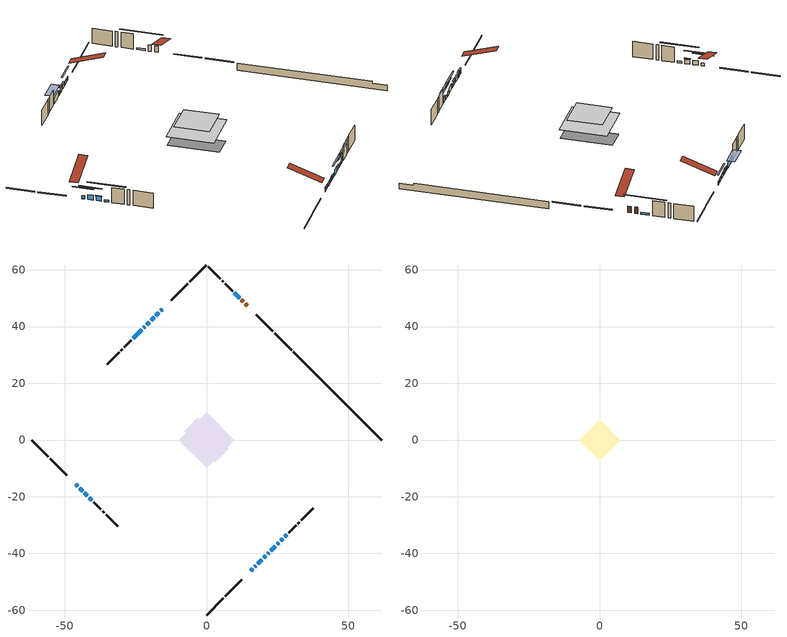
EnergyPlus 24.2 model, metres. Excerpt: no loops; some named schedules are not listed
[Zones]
conditioned space
 floor outside (Floor1 construction): -3.11,0 0,3.11 3.11,0 0,-3.11 z0.67
 floor adiabatic (AdiabaticFloorConstruction): -9.84,0 0,9.84 9.84,0 0,-9.84 z3.11
 floor foundation (Slab1 construction): -7.76,3.04 -3.04,7.76 7.76,-3.04 3.04,-7.76 z-1.65
 wall outside (RimJoist1 construction): 0,-61.67 5.95,-55.72 / -61.67,0 -55.72,-5.95 / 0,61.67 -5.95,55.72 / 29.98,31.69 24.03,37.65 z0.67:0.97
 wall outside (RimJoist2 construction): 6.61,-55.06 12.43,-49.24 / -55.06,-6.61 -49.24,-12.43 / -6.61,55.06 -12.43,49.24 / 23.37,38.3 17.55,44.12 z0.67:0.97
 wall outside (AdiabaticWallConstruction 1): 14.36,47.32 13.58,48.1 / 12.92,48.75 12.29,49.38 z0.67:2.7
 wall outside (AdiabaticWallConstruction): -15.63,46.05 -16.11,45.57 / 15.63,-46.05 16.27,-45.4 / 16.93,-44.75 17.36,-44.31 / -21.71,39.96 -22.12,39.56 / 21.59,-40.08 22,-39.68 z0.67:1.89; -46.05,-15.63 -45.36,-16.31 / 18.02,-43.66 19.46,-42.22 / 26.16,-35.51 26.85,-34.83 z0.67:1.64; -44.71,-16.97 -43.67,-18.01 / -20.16,41.52 -21.06,40.62 / -43.01,-18.66 -41.97,-19.71 / 24.86,-36.82 25.51,-36.17 z0.67:2.14; -16.76,44.91 -17.8,43.87 / -18.46,43.22 -19.5,42.17 / 20.11,-41.56 20.94,-40.74 z0.67:1.84; 11.64,50.04 9.84,51.84 / -41.31,-20.36 -40.41,-21.26 z0.67:1.28; -22.77,38.9 -25.79,35.88 z0.67:2.5; 22.65,-39.02 24.2,-37.47 / 27.5,-34.17 28.36,-33.31 z0.67:2.45
 wall outside (Wall1 construction): 29.02,-32.65 31.57,-30.1 / -39.76,-21.92 -37.21,-24.47 / -26.45,35.23 -29,32.68 / 9.18,52.49 6.63,55.04 z0.67:5.55
 wall outside (Wall2 construction): 32.23,-29.45 32.73,-28.95 / -36.55,-25.12 -36.05,-25.63 / -29.65,32.02 -30.16,31.52 / 5.98,55.7 5.48,56.2 z0.67:5.55
 wall outside (Wall3 construction): 33.39,-28.29 37.55,-24.13 / -35.39,-26.28 -31.23,-30.44 / -30.81,30.86 -34.97,26.7 / 4.82,56.86 0.66,61.02 z0.67:5.55
 wall foundation (FoundationWall1 construction): 30.64,31.04,-1.65 30.64,31.04,0.67 58.57,3.1,0.67 58.57,3.1,0.14 61.67,0,0.14 61.67,0,-1.65
 window (WindowConstruction 15): -15.63,46.05 -16.1,45.57 z0.67:1.89
 window (WindowConstruction 5): -46.05,-15.63 -45.37,-16.31 z0.67:1.64
 window (WindowConstruction 6): -44.71,-16.97 -43.67,-18.01 z0.67:2.14
 window (WindowConstruction 7): -16.76,44.91 -17.8,43.87 z0.67:1.84
 window (WindowConstruction 8): -18.46,43.22 -19.5,42.17 z0.67:1.84
 window (WindowConstruction 9): -20.16,41.52 -21.06,40.62 z0.67:2.14
 window (WindowConstruction 10): 15.63,-46.05 16.27,-45.4 z0.67:1.89
 window (WindowConstruction 11): 16.93,-44.74 17.36,-44.31 z0.67:1.89
 window (WindowConstruction 12): 18.02,-43.66 19.45,-42.22 z0.67:1.64
 window (WindowConstruction 13): 20.11,-41.56 20.94,-40.74 z0.67:1.84
 window (WindowConstruction 16): -21.71,39.96 -22.12,39.56 z0.67:1.89
 window (WindowConstruction 14): -43.01,-18.66 -41.97,-19.71 z0.67:2.14
 window (WindowConstruction 18): 11.64,50.04 9.84,51.83 z0.67:1.28
 window (WindowConstruction 19): -41.31,-20.36 -40.41,-21.26 z0.67:1.28
 window (WindowConstruction 17): 21.59,-40.08 22,-39.68 z0.67:1.89
 window (WindowConstruction): -22.77,38.9 -25.79,35.88 z0.67:2.5
 window (WindowConstruction 1): 22.66,-39.02 24.2,-37.47 z0.67:2.45
 window (WindowConstruction 2): 24.86,-36.82 25.5,-36.17 z0.67:2.14
 window (WindowConstruction 3): 26.16,-35.51 26.84,-34.83 z0.67:1.64
 window (WindowConstruction 4): 27.5,-34.17 28.36,-33.31 z0.67:2.45
 door (Door): 14.36,47.32 13.58,48.09 z0.67:2.7
 door (Door 1): 12.92,48.75 12.29,49.38 z0.67:2.7
 ceiling adiabatic (AdiabaticFloorConstruction): 0,-9.84 9.84,0 0,9.84 -9.84,0 z3.11
attic - vented
 floor to conditioned space (Floor2 construction Reversed): -7.33,0 0,7.33 7.33,0 0,-7.33 z5.55
 roof outside (Roof1 construction): 14.97,-46.71,5.55 7.83,-39.56,8.91 5.94,-41.44,8.91 13.09,-48.59,5.55; -46.71,-14.97,5.55 -39.56,-7.83,8.91 -41.44,-5.94,8.91 -48.59,-13.09,5.55; -14.97,46.71,5.55 -7.83,39.56,8.91 -5.94,41.44,8.91 -13.09,48.59,5.55; 15.01,46.66,5.55 7.87,39.52,8.91 9.75,37.64,8.91 16.9,44.78,5.55
shading: -43.5,-18.18 -47.91,-13.76 -48.21,-14.05 -43.79,-18.47 z4.28; -41.8,-19.87 -46.57,-15.1 -46.87,-15.39 -42.09,-20.16 z4.78; -19.67,42.01 -14.89,46.78 -15.19,47.07 -19.96,42.3 z4.48; -19.64,42.03 -18.32,43.36 -18.61,43.65 -19.93,42.32 z2.04; -21.2,40.48 -20.01,41.66 -20.31,41.95 -21.49,40.77 z2.34; 16.42,-45.26 15.48,-46.19 15.77,-46.48 16.71,-45.55 z2.09; 17.5,-44.17 16.79,-44.89 17.08,-45.18 17.79,-44.46 z2.09; 19.6,-42.08 17.88,-43.8 18.17,-44.09 19.89,-42.37 z1.84; 21.08,-40.59 19.97,-41.7 20.26,-42 21.37,-40.89 z2.04; -41.83,-19.85 -43.15,-18.52 -43.44,-18.81 -42.12,-20.14 z2.34; 6.25,55.43 15.23,46.44 15.52,46.74 6.54,55.72 z6.36; -36.82,-24.85 -44.91,-16.77 -45.2,-17.06 -37.11,-25.14 z6.36; -26.65,35.02 -21.91,39.76 -23.64,41.49 -28.38,36.75 z3.72; 26.07,-35.61 20.79,-40.89 21.08,-41.18 26.36,-35.9 z5.09; 27.37,-34.3 22.99,-38.68 23.28,-38.97 27.66,-34.59 z4.78; 28.71,-32.96 24.3,-37.38 24.59,-37.67 29,-33.25 z4.28; 30.23,-31.44 25.64,-36.04 25.93,-36.33 30.52,-31.74 z5.09
[Building]
Building 1: Terrain=Suburbs
[Site:Location]
Edmonton Intl AP_AB: Latitude {deg}=53.31; Longitude {deg}=-113.58; Time Zone {hr}=-7; Elevation {m}=723; Keep Site Location Information=Yes
[Site:GroundTemperature:Shallow]
-1.56185, -3.61833, -3.78302, -2.80711, 1.11059, 5.01004, 8.39065, 10.5322, 10.7141, 8.97234, 5.67794, 1.89811
[Site:WaterMainsTemperature]
Calculation Method=Schedule; Temperature Schedule=mains temperature schedule
[Material] Roughness=Rough; Thermal Absorptance=0.9
Name | Thickness {m} | Conductivity {W/m-K} | Density {kg/m3} | Specific Heat {J/kg-K} | Solar Absorptance | Visible Absorptance
asphalt or fiberglass shingles | 0.00635 | 0.162714 | 1121.4 | 1465.45 | 0.4 | 0.4
ceiling loosefill ins | 0.169333 | 0.0480833 | 16.02 | 1046.75 | 0.7 | 0.7
ceiling stud and cavity | 0.1397 | 0.505323 | 65.682 | 1177.47 | 0.7 | 0.7
concrete 4.0 in. | 0.1016 | 1.803125 | 2242.8 | 837.4 | 0.7 | 0.7
concrete 8.0 in. | 0.2032 | 1.803125 | 2242.8 | 837.4 | 0.7 | 0.7
door material | 0.04445 | 0.053851 | 512.64 | 1214.23 | 0.7 | 0.7
exterior vertical ins | 0.0480821 | 0.029427 | 32.04 | 1214.23 | 0.7 | 0.7
floor covering | 0.0127 | 0.0433444 | 54.468 | 1339.84 | 0.6 | 0.6
floor rigid ins; rim joist rigid ins; wall rigid ins | 0.051816 | 0.029427 | 32.04 | 1214.23 | 0.7 | 0.7
floor rigid ins 1; wall rigid ins 1 | 0.512978 | 0.029427 | 32.04 | 1214.23 | 0.7 | 0.7
floor stud and cavity | 0.1397 | 0.0914873 | 92.3553 | 1139.71 | 0.7 | 0.7
floor stud and cavity 1 | 0.1397 | 1.75129 | 37.0049 | 1207.88 | 0.7 | 0.7
furniture material conditioned space 1 | 0.1524 | 0.115458 | 640.8 | 1214.23 | 0.6 | 0.6
gypsum board | 0.0127 | 0.160291 | 801 | 837.4 | 0.6 | 0.6
gypsum board 1 | 0.0127 | 0.160291 | 801 | 837.4 | 0.7 | 0.7
osb sheathing 0.5 in. | 0.0127 | 0.115458 | 512.64 | 1214.23 | 0.7 | 0.7
osb sheathing 0.75 in. | 0.01905 | 0.115458 | 512.64 | 1214.23 | 0.7 | 0.7
osb sheathing 2.0 in. | 0.0508 | 0.115458 | 512.64 | 1214.23 | 0.7 | 0.7
rim joist stud and cavity | 0.0508 | 0.0449671 | 125.044 | 1163.47 | 0.6 | 0.6
rim joist stud and cavity 1 | 0.0508 | 0.0314757 | 125.044 | 1163.47 | 0.6 | 0.6
wall stud and cavity | 0.1397 | 0.256764 | 139.0536 | 1170.24 | 0.7 | 0.7
wall stud and cavity 1 | 0.1397 | 0.438354 | 139.0536 | 1170.24 | 0.7 | 0.7
wall stud and cavity 2 | 0.1397 | 0.251873 | 139.0536 | 1170.24 | 0.7 | 0.7
wall stud and cavity 3 | 0.0889 | 0.380278 | 52.3479 | 1209.89 | 0.7 | 0.7
wall stud and cavity 4 | 0.0889 | 0.391764 | 83.0341 | 1211.67 | 0.7 | 0.7
wood siding | 0.0254 | 0.102417 | 544.68 | 1172.36 | 0.4 | 0.4
wood siding 1; wood siding 2; wood siding 3 | 0.0254 | 0.102417 | 544.68 | 1172.36 | 0.7 | 0.7
[WindowMaterial:SimpleGlazingSystem]
Name | U-Factor {W/m2-K} | Solar Heat Gain Coefficient
WindowMaterial | 1.87488 | 0.47
WindowMaterial 1 | 2.89351 | 0.66
WindowMaterial 10 | 2.93098 | 0.61
WindowMaterial 11 | 2.9395 | 0.6
WindowMaterial 12 | 2.27461 | 0.39
WindowMaterial 13 | 2.24281 | 0.4
WindowMaterial 14 | 3.01672 | 0.5
WindowMaterial 2 | 3.01842 | 0.49
WindowMaterial 3 | 2.95994 | 0.56
WindowMaterial 4 | 2.918492 | 0.63
WindowMaterial 5 | 2.91679 | 0.63
WindowMaterial 6 | 2.92871 | 0.61
WindowMaterial 7 | 1.99809 | 0.45
WindowMaterial 8 | 3.02126 | 0.48
WindowMaterial 9 | 2.986628 | 0.53
[Construction]
AdiabaticFloorConstruction: floor stud and cavity 1, floor rigid ins 1, osb sheathing 0.75 in., floor covering
AdiabaticWallConstruction: wood siding 2, wall rigid ins 1, wall stud and cavity 3, gypsum board
AdiabaticWallConstruction 1: wood siding 3, wall rigid ins 1, wall stud and cavity 3, gypsum board
Door; Door 1: door material
Floor1 construction: floor stud and cavity, floor rigid ins, osb sheathing 0.75 in., floor covering
Floor2 construction Reversed: gypsum board, ceiling stud and cavity, ceiling loosefill ins
FoundationWall1 construction: concrete 8.0 in., gypsum board 1
furniture construction conditioned space 1: furniture material conditioned space 1
PartitionWallConstruction: gypsum board, wall stud and cavity 4, gypsum board
RimJoist1 construction: wood siding 1, rim joist rigid ins, osb sheathing 2.0 in., rim joist stud and cavity
RimJoist2 construction: wood siding 1, osb sheathing 2.0 in., rim joist stud and cavity 1
Roof1 construction: asphalt or fiberglass shingles
Slab1 construction: concrete 4.0 in.
Wall1 construction: wood siding, wall rigid ins, osb sheathing 0.5 in., wall stud and cavity, gypsum board
Wall2 construction: wood siding, wall rigid ins, osb sheathing 0.5 in., wall stud and cavity 1, gypsum board
Wall3 construction: wood siding, wall rigid ins, osb sheathing 0.5 in., wall stud and cavity 2, gypsum board
WindowConstruction: WindowMaterial
WindowConstruction 1: WindowMaterial 1
WindowConstruction 10: WindowMaterial 8
WindowConstruction 11: WindowMaterial 9
WindowConstruction 12: WindowMaterial 10
WindowConstruction 13: WindowMaterial 11
WindowConstruction 14; WindowConstruction 6: WindowMaterial 5
WindowConstruction 15: WindowMaterial 12
WindowConstruction 16; WindowConstruction 17: WindowMaterial 13
WindowConstruction 18; WindowConstruction 19: WindowMaterial 14
WindowConstruction 2: WindowMaterial 2
WindowConstruction 3; WindowConstruction 5: WindowMaterial 3
WindowConstruction 4: WindowMaterial 4
WindowConstruction 7; WindowConstruction 8: WindowMaterial 6
WindowConstruction 9: WindowMaterial 7
[Zone] Multiplier=1; Part of Total Floor Area=Yes
Name | Volume {m3}
attic - vented | 58.7929
conditioned space | 756.3
[Space]
Name | Zone | Volume {m3}
attic - vented 1 | attic - vented | 58.7929
conditioned space 1 | conditioned space | 756.3
[ZoneInfiltration:EffectiveLeakageArea]
infil attic - vented 1: Zone or Space=attic - vented 1; Schedule=Always On Discrete; Effective Air Leakage Area {cm2}=3741.22; Stack Coefficient=0.000234147; Wind Coefficient=1.03387e-05
[ZoneMixing]
whole house fan mix: Zone or Space=attic - vented; Schedule=Always On Continuous; Design Flow Rate Calculation Method=Flow/Zone; Design Flow Rate {m3/s}=0; Source Zone or Space=conditioned space
[SurfaceProperty:ExposedFoundationPerimeter]
Slab1: Exposed Perimeter Calculation Method=TotalExposedPerimeter; Total Exposed Perimeter {m}=43.891
[InternalMass] Zone or ZoneList=conditioned space; Space or SpaceList=conditioned space 1
Name | Construction | Surface Area {m2}
furniture mass conditioned space 1 | furniture construction conditioned space 1 | 125.936
partition wall mass | PartitionWallConstruction | 314.84
[Lights]
interior lighting: Zone or ZoneList or Space or SpaceList=conditioned space 1; Schedule=interior lighting schedule; Design Level Calculation Method=LightingLevel; Lighting Level {W}=343.2; Return Air Fraction=0; Fraction Radiant=0.6; Fraction Visible=0.2; Fraction Replaceable=1
[People]
occupants: Zone or ZoneList or Space or SpaceList=conditioned space 1; Number of People Schedule=occupants schedule; Number of People Calculation Method=People; Number of People=3; Fraction Radiant=0.314171; Sensible Heat Fraction=0.56303; Activity Level Schedule=occupants activity schedule; Carbon Dioxide Generation Rate {m3/s-W}=0; Enable ASHRAE 55 Comfort Warnings=No; Mean Radiant Temperature Calculation Type=EnclosureAveraged
[ElectricEquipment] Zone or ZoneList or Space or SpaceList=conditioned space 1; Design Level Calculation Method=EquipmentLevel
Name | Schedule | Design Level {W} | Fraction Latent | Fraction Radiant | Fraction Lost
clothes dryer | clothes dryer schedule | 140.772 | 0.015 | 0.081 | 0.85
clothes washer | clothes washer schedule | 32.1985 | 0.03 | 0.162 | 0.7
cooking range | cooking range schedule | 215.147 | 0.08 | 0.432 | 0.2
dishwasher | dishwasher schedule | 66.8632 | 0.3 | 0.18 | 0.4
fridge | fridge schedule | 72.9452 | 0 | 0.6 | 0
mech vent bath fan 0 | mech vent bath fan 0 schedule | 50.2 | 0 | 0 | 1
mech vent bath fan 1 | mech vent bath fan 1 schedule | 50.2 | 0 | 0 | 1
mech vent house fan | mech vent house fan schedule | 0 | 0 | 0 | 1
mech vent house fan cfis | mech vent house fan cfis schedule | 0 | 0 | 0 | 0
mech vent range fan 0 | mech vent range fan 0 schedule | 57 | 0 | 0 | 1
misc plug loads | misc plug loads schedule | 494.7 | 0.045 | 0.513 | 0.1
whole house fan | Always On Discrete | 0 | 0 | 0 | 1
[OtherEquipment] Zone or ZoneList or Space or SpaceList=conditioned space 1; Design Level Calculation Method=EquipmentLevel
Name | Fuel Type | Schedule | Design Level {W} | Fraction Latent | Fraction Radiant | Fraction Lost
clothes dryer 1 | Electricity | clothes dryer schedule | 0 | 0.015 | 0.081 | 0.85
cooking range 1 | Electricity | cooking range schedule | 0 | 0.08 | 0.432 | 0.2
general water use latent | None | general water use schedule | 62.594 | 1 | 0 | 0
general water use sensible | None | general water use schedule | -61.6891 | 0 | 0.6 | 0
mech vent house fan latent load | None | Always On Discrete | 0 | 1 | 0 | 0
mech vent house fan sensible load | None | Always On Discrete | 0 | 0 | 0 | 0
water heater energy adjustment1 | NaturalGas | Always On Discrete | 0.01 | 0 | 0 | 1
[ZoneInfiltration:DesignFlowRate] Zone or ZoneList or Space or SpaceList=conditioned space 1; Schedule=Always On Discrete; Design Flow Rate Calculation Method=Flow/Zone; Design Flow Rate {m3/s}=0
infil flow; natural vent flow; whole house fan flow
[Foundation:Kiva]
Foundation Kiva 1: Initial Indoor Air Temperature {C}=18; Wall Height Above Grade {m}=0.669981; Wall Depth Below Slab {m}=0.2032; Custom Block Material Name 1=exterior vertical ins; Custom Block Depth 1 {m}=2.31999; Custom Block X Position 1 {m}=0.2159; Custom Block Z Position 1 {m}=0
[Foundation:Kiva:Settings]
Soil Conductivity {W/m-K}=0.849921; Soil Density {kg/m3}=1842.3; Soil Specific Heat {J/kg-K}=418.7; Ground Solar Absorptivity=0.9; Ground Thermal Absorptivity=0.9; Ground Surface Roughness {m}=0.03; Far-Field Width {m}=40; Deep-Ground Boundary Condition=ZeroFlux; Deep-Ground Depth {m}=40; Minimum Cell Dimension {m}=0.2; Maximum Cell Growth Coefficient=3; Simulation Timestep=Timestep
[Exterior:Lights]
exterior lighting: Schedule=exterior lighting schedule; Design Level {W}=75.6
[Schedule:Constant]
Name | Hourly Value
Always On Continuous; mech vent house fan schedule; mech vent house fan cfis schedule; Always On Discrete | 1
occupants activity schedule | 117.228
fridge schedule | 0
[Schedule:Week:Daily]
interior lighting schedule Week Rule - Jan1-Jan27: interior lighting schedule day, interior lighting schedule day, interior lighting schedule day, interior lighting schedule day, interior lighting schedule day, interior lighting schedule day, interior lighting schedule day, interior lighting schedule default day, interior lighting schedule default day, interior lighting schedule default day, interior lighting schedule default day, interior lighting schedule default day
interior lighting schedule Week Rule - Jan28-Feb3: interior lighting schedule day, interior lighting schedule day, interior lighting schedule day, interior lighting schedule day, interior lighting schedule day 1, interior lighting schedule day 1, interior lighting schedule day 1, interior lighting schedule default day, interior lighting schedule default day, interior lighting schedule default day, interior lighting schedule default day, interior lighting schedule default day
interior lighting schedule Week Rule - Feb4-Feb24: interior lighting schedule day 1, interior lighting schedule day 1, interior lighting schedule day 1, interior lighting schedule day 1, interior lighting schedule day 1, interior lighting schedule day 1, interior lighting schedule day 1, interior lighting schedule default day, interior lighting schedule default day, interior lighting schedule default day, interior lighting schedule default day, interior lighting schedule default day
interior lighting schedule Week Rule - Feb25-Mar3: interior lighting schedule day 1, interior lighting schedule day 1, interior lighting schedule day 1, interior lighting schedule day 1, interior lighting schedule day 2, interior lighting schedule day 2, interior lighting schedule day 2, interior lighting schedule default day, interior lighting schedule default day, interior lighting schedule default day, interior lighting schedule default day, interior lighting schedule default day
interior lighting schedule Week Rule - Mar4-Mar31: interior lighting schedule day 2, interior lighting schedule day 2, interior lighting schedule day 2, interior lighting schedule day 2, interior lighting schedule day 2, interior lighting schedule day 2, interior lighting schedule day 2, interior lighting schedule default day, interior lighting schedule default day, interior lighting schedule default day, interior lighting schedule default day, interior lighting schedule default day
interior lighting schedule Week Rule - Apr1-Apr28: interior lighting schedule day 3, interior lighting schedule day 3, interior lighting schedule day 3, interior lighting schedule day 3, interior lighting schedule day 3, interior lighting schedule day 3, interior lighting schedule day 3, interior lighting schedule default day, interior lighting schedule default day, interior lighting schedule default day, interior lighting schedule default day, interior lighting schedule default day
interior lighting schedule Week Rule - Apr29-May5: interior lighting schedule day 3, interior lighting schedule day 3, interior lighting schedule day 4, interior lighting schedule day 4, interior lighting schedule day 4, interior lighting schedule day 4, interior lighting schedule day 4, interior lighting schedule default day, interior lighting schedule default day, interior lighting schedule default day, interior lighting schedule default day, interior lighting schedule default day
interior lighting schedule Week Rule - May6-May26: interior lighting schedule day 4, interior lighting schedule day 4, interior lighting schedule day 4, interior lighting schedule day 4, interior lighting schedule day 4, interior lighting schedule day 4, interior lighting schedule day 4, interior lighting schedule default day, interior lighting schedule default day, interior lighting schedule default day, interior lighting schedule default day, interior lighting schedule default day
interior lighting schedule Week Rule - May27-Jun2: interior lighting schedule day 4, interior lighting schedule day 4, interior lighting schedule day 4, interior lighting schedule day 4, interior lighting schedule day 4, interior lighting schedule day 5, interior lighting schedule day 5, interior lighting schedule default day, interior lighting schedule default day, interior lighting schedule default day, interior lighting schedule default day, interior lighting schedule default day
interior lighting schedule Week Rule - Jun3-Jun30: interior lighting schedule day 5, interior lighting schedule day 5, interior lighting schedule day 5, interior lighting schedule day 5, interior lighting schedule day 5, interior lighting schedule day 5, interior lighting schedule day 5, interior lighting schedule default day, interior lighting schedule default day, interior lighting schedule default day, interior lighting schedule default day, interior lighting schedule default day
interior lighting schedule Week Rule - Jul1-Jul28: interior lighting schedule day 6, interior lighting schedule day 6, interior lighting schedule day 6, interior lighting schedule day 6, interior lighting schedule day 6, interior lighting schedule day 6, interior lighting schedule day 6, interior lighting schedule default day, interior lighting schedule default day, interior lighting schedule default day, interior lighting schedule default day, interior lighting schedule default day
interior lighting schedule Week Rule - Jul29-Aug4: interior lighting schedule day 6, interior lighting schedule day 6, interior lighting schedule day 6, interior lighting schedule day 7, interior lighting schedule day 7, interior lighting schedule day 7, interior lighting schedule day 7, interior lighting schedule default day, interior lighting schedule default day, interior lighting schedule default day, interior lighting schedule default day, interior lighting schedule default day
interior lighting schedule Week Rule - Aug5-Aug25: interior lighting schedule day 7, interior lighting schedule day 7, interior lighting schedule day 7, interior lighting schedule day 7, interior lighting schedule day 7, interior lighting schedule day 7, interior lighting schedule day 7, interior lighting schedule default day, interior lighting schedule default day, interior lighting schedule default day, interior lighting schedule default day, interior lighting schedule default day
interior lighting schedule Week Rule - Aug26-Sep1: interior lighting schedule day 7, interior lighting schedule day 7, interior lighting schedule day 7, interior lighting schedule day 7, interior lighting schedule day 7, interior lighting schedule day 7, interior lighting schedule day 8, interior lighting schedule default day, interior lighting schedule default day, interior lighting schedule default day, interior lighting schedule default day, interior lighting schedule default day
interior lighting schedule Week Rule - Sep2-Sep29: interior lighting schedule day 8, interior lighting schedule day 8, interior lighting schedule day 8, interior lighting schedule day 8, interior lighting schedule day 8, interior lighting schedule day 8, interior lighting schedule day 8, interior lighting schedule default day, interior lighting schedule default day, interior lighting schedule default day, interior lighting schedule default day, interior lighting schedule default day
interior lighting schedule Week Rule - Sep30-Oct6: interior lighting schedule day 8, interior lighting schedule day 9, interior lighting schedule day 9, interior lighting schedule day 9, interior lighting schedule day 9, interior lighting schedule day 9, interior lighting schedule day 9, interior lighting schedule default day, interior lighting schedule default day, interior lighting schedule default day, interior lighting schedule default day, interior lighting schedule default day
interior lighting schedule Week Rule - Oct7-Oct27: interior lighting schedule day 9, interior lighting schedule day 9, interior lighting schedule day 9, interior lighting schedule day 9, interior lighting schedule day 9, interior lighting schedule day 9, interior lighting schedule day 9, interior lighting schedule default day, interior lighting schedule default day, interior lighting schedule default day, interior lighting schedule default day, interior lighting schedule default day
interior lighting schedule Week Rule - Oct28-Nov3: interior lighting schedule day 9, interior lighting schedule day 9, interior lighting schedule day 9, interior lighting schedule day 9, interior lighting schedule day 10, interior lighting schedule day 10, interior lighting schedule day 10, interior lighting schedule default day, interior lighting schedule default day, interior lighting schedule default day, interior lighting schedule default day, interior lighting schedule default day
interior lighting schedule Week Rule - Nov4-Nov24: interior lighting schedule day 10, interior lighting schedule day 10, interior lighting schedule day 10, interior lighting schedule day 10, interior lighting schedule day 10, interior lighting schedule day 10, interior lighting schedule day 10, interior lighting schedule default day, interior lighting schedule default day, interior lighting schedule default day, interior lighting schedule default day, interior lighting schedule default day
interior lighting schedule Week Rule - Nov25-Dec1: interior lighting schedule day 10, interior lighting schedule day 10, interior lighting schedule day 10, interior lighting schedule day 10, interior lighting schedule day 10, interior lighting schedule day 10, interior lighting schedule day 11, interior lighting schedule default day, interior lighting schedule default day, interior lighting schedule default day, interior lighting schedule default day, interior lighting schedule default day
interior lighting schedule Week Rule - Dec2-Dec31: interior lighting schedule day 11, interior lighting schedule day 11, interior lighting schedule day 11, interior lighting schedule day 11, interior lighting schedule day 11, interior lighting schedule day 11, interior lighting schedule day 11, interior lighting schedule default day, interior lighting schedule default day, interior lighting schedule default day, interior lighting schedule default day, interior lighting schedule default day
occupants schedule Week Rule - Jan1-Dec31: occupants schedule day, occupants schedule day, occupants schedule day, occupants schedule day, occupants schedule day, occupants schedule day, occupants schedule day, occupants schedule default day, occupants schedule default day, occupants schedule default day, occupants schedule default day, occupants schedule default day
clothes dryer schedule Week Rule - Jan1-Dec31: clothes dryer schedule day, clothes dryer schedule day, clothes dryer schedule day, clothes dryer schedule day, clothes dryer schedule day, clothes dryer schedule day, clothes dryer schedule day, clothes dryer schedule default day, clothes dryer schedule default day, clothes dryer schedule default day, clothes dryer schedule default day, clothes dryer schedule default day
clothes washer schedule Week Rule - Jan1-Dec31: clothes washer schedule day, clothes washer schedule day, clothes washer schedule day, clothes washer schedule day, clothes washer schedule day, clothes washer schedule day, clothes washer schedule day, clothes washer schedule default day, clothes washer schedule default day, clothes washer schedule default day, clothes washer schedule default day, clothes washer schedule default day
cooking range schedule Week Rule - Jan1-Dec31: cooking range schedule day, cooking range schedule day, cooking range schedule day, cooking range schedule day, cooking range schedule day, cooking range schedule day, cooking range schedule day, cooking range schedule default day, cooking range schedule default day, cooking range schedule default day, cooking range schedule default day, cooking range schedule default day
dishwasher schedule Week Rule - Jan1-Dec31: dishwasher schedule day, dishwasher schedule day, dishwasher schedule day, dishwasher schedule day, dishwasher schedule day, dishwasher schedule day, dishwasher schedule day, dishwasher schedule default day, dishwasher schedule default day, dishwasher schedule default day, dishwasher schedule default day, dishwasher schedule default day
mech vent bath fan 0 schedule Week Rule - Jan1-Dec31: mech vent bath fan 0 schedule day, mech vent bath fan 0 schedule day, mech vent bath fan 0 schedule day, mech vent bath fan 0 schedule day, mech vent bath fan 0 schedule day, mech vent bath fan 0 schedule day, mech vent bath fan 0 schedule day, mech vent bath fan 0 schedule default day, mech vent bath fan 0 schedule default day, mech vent bath fan 0 schedule default day, mech vent bath fan 0 schedule default day, mech vent bath fan 0 schedule default day
mech vent bath fan 1 schedule Week Rule - Jan1-Dec31: mech vent bath fan 1 schedule day, mech vent bath fan 1 schedule day, mech vent bath fan 1 schedule day, mech vent bath fan 1 schedule day, mech vent bath fan 1 schedule day, mech vent bath fan 1 schedule day, mech vent bath fan 1 schedule day, mech vent bath fan 1 schedule default day, mech vent bath fan 1 schedule default day, mech vent bath fan 1 schedule default day, mech vent bath fan 1 schedule default day, mech vent bath fan 1 schedule default day
mech vent range fan 0 schedule Week Rule - Jan1-Dec31: mech vent range fan 0 schedule day, mech vent range fan 0 schedule day, mech vent range fan 0 schedule day, mech vent range fan 0 schedule day, mech vent range fan 0 schedule day, mech vent range fan 0 schedule day, mech vent range fan 0 schedule day, mech vent range fan 0 schedule default day, mech vent range fan 0 schedule default day, mech vent range fan 0 schedule default day, mech vent range fan 0 schedule default day, mech vent range fan 0 schedule default day
misc plug loads schedule Week Rule - Jan1-Dec31: misc plug loads schedule day, misc plug loads schedule day, misc plug loads schedule day, misc plug loads schedule day, misc plug loads schedule day, misc plug loads schedule day, misc plug loads schedule day, misc plug loads schedule default day, misc plug loads schedule default day, misc plug loads schedule default day, misc plug loads schedule default day, misc plug loads schedule default day
general water use schedule Week Rule - Jan1-Dec31: general water use schedule day, general water use schedule day, general water use schedule day, general water use schedule day, general water use schedule day, general water use schedule day, general water use schedule day, general water use schedule default day, general water use schedule default day, general water use schedule default day, general water use schedule default day, general water use schedule default day
exterior lighting schedule Week Rule - Jan1-Jan27: exterior lighting schedule day, exterior lighting schedule day, exterior lighting schedule day, exterior lighting schedule day, exterior lighting schedule day, exterior lighting schedule day, exterior lighting schedule day, exterior lighting schedule default day, exterior lighting schedule default day, exterior lighting schedule default day, exterior lighting schedule default day, exterior lighting schedule default day
exterior lighting schedule Week Rule - Jan28-Feb3: exterior lighting schedule day, exterior lighting schedule day, exterior lighting schedule day, exterior lighting schedule day, exterior lighting schedule day 1, exterior lighting schedule day 1, exterior lighting schedule day 1, exterior lighting schedule default day, exterior lighting schedule default day, exterior lighting schedule default day, exterior lighting schedule default day, exterior lighting schedule default day
exterior lighting schedule Week Rule - Feb4-Feb24: exterior lighting schedule day 1, exterior lighting schedule day 1, exterior lighting schedule day 1, exterior lighting schedule day 1, exterior lighting schedule day 1, exterior lighting schedule day 1, exterior lighting schedule day 1, exterior lighting schedule default day, exterior lighting schedule default day, exterior lighting schedule default day, exterior lighting schedule default day, exterior lighting schedule default day
exterior lighting schedule Week Rule - Feb25-Mar3: exterior lighting schedule day 1, exterior lighting schedule day 1, exterior lighting schedule day 1, exterior lighting schedule day 1, exterior lighting schedule day 2, exterior lighting schedule day 2, exterior lighting schedule day 2, exterior lighting schedule default day, exterior lighting schedule default day, exterior lighting schedule default day, exterior lighting schedule default day, exterior lighting schedule default day
exterior lighting schedule Week Rule - Mar4-Mar31: exterior lighting schedule day 2, exterior lighting schedule day 2, exterior lighting schedule day 2, exterior lighting schedule day 2, exterior lighting schedule day 2, exterior lighting schedule day 2, exterior lighting schedule day 2, exterior lighting schedule default day, exterior lighting schedule default day, exterior lighting schedule default day, exterior lighting schedule default day, exterior lighting schedule default day
exterior lighting schedule Week Rule - Apr1-Apr28: exterior lighting schedule day 3, exterior lighting schedule day 3, exterior lighting schedule day 3, exterior lighting schedule day 3, exterior lighting schedule day 3, exterior lighting schedule day 3, exterior lighting schedule day 3, exterior lighting schedule default day, exterior lighting schedule default day, exterior lighting schedule default day, exterior lighting schedule default day, exterior lighting schedule default day
exterior lighting schedule Week Rule - Apr29-May5: exterior lighting schedule day 3, exterior lighting schedule day 3, exterior lighting schedule day 4, exterior lighting schedule day 4, exterior lighting schedule day 4, exterior lighting schedule day 4, exterior lighting schedule day 4, exterior lighting schedule default day, exterior lighting schedule default day, exterior lighting schedule default day, exterior lighting schedule default day, exterior lighting schedule default day
exterior lighting schedule Week Rule - May6-May26: exterior lighting schedule day 4, exterior lighting schedule day 4, exterior lighting schedule day 4, exterior lighting schedule day 4, exterior lighting schedule day 4, exterior lighting schedule day 4, exterior lighting schedule day 4, exterior lighting schedule default day, exterior lighting schedule default day, exterior lighting schedule default day, exterior lighting schedule default day, exterior lighting schedule default day
exterior lighting schedule Week Rule - May27-Jun2: exterior lighting schedule day 4, exterior lighting schedule day 4, exterior lighting schedule day 4, exterior lighting schedule day 4, exterior lighting schedule day 4, exterior lighting schedule day 5, exterior lighting schedule day 5, exterior lighting schedule default day, exterior lighting schedule default day, exterior lighting schedule default day, exterior lighting schedule default day, exterior lighting schedule default day
[Schedule:Year]
interior lighting schedule: interior lighting schedule Week Rule - Jan1-Jan27, 1, 1, 1, 27, interior lighting schedule Week Rule - Jan28-Feb3, 1, 28, 2, 3, interior lighting schedule Week Rule - Feb4-Feb24, 2, 4, 2, 24, interior lighting schedule Week Rule - Feb25-Mar3, 2, 25, 3, 3, interior lighting schedule Week Rule - Mar4-Mar31, 3, 4, 3, 31, interior lighting schedule Week Rule - Apr1-Apr28, 4, 1, 4, 28, interior lighting schedule Week Rule - Apr29-May5, 4, 29, 5, 5, interior lighting schedule Week Rule - May6-May26, 5, 6, 5, 26, interior lighting schedule Week Rule - May27-Jun2, 5, 27, 6, 2, interior lighting schedule Week Rule - Jun3-Jun30, 6, 3, 6, 30, interior lighting schedule Week Rule - Jul1-Jul28, 7, 1, 7, 28, interior lighting schedule Week Rule - Jul29-Aug4, 7, 29, 8, 4, interior lighting schedule Week Rule - Aug5-Aug25, 8, 5, 8, 25, interior lighting schedule Week Rule - Aug26-Sep1, 8, 26, 9, 1, interior lighting schedule Week Rule - Sep2-Sep29, 9, 2, 9, 29, interior lighting schedule Week Rule - Sep30-Oct6, 9, 30, 10, 6, interior lighting schedule Week Rule - Oct7-Oct27, 10, 7, 10, 27, interior lighting schedule Week Rule - Oct28-Nov3, 10, 28, 11, 3, interior lighting schedule Week Rule - Nov4-Nov24, 11, 4, 11, 24, interior lighting schedule Week Rule - Nov25-Dec1, 11, 25, 12, 1, interior lighting schedule Week Rule - Dec2-Dec31, 12, 2, 12, 31
occupants schedule: occupants schedule Week Rule - Jan1-Dec31, 1, 1, 12, 31
clothes dryer schedule: clothes dryer schedule Week Rule - Jan1-Dec31, 1, 1, 12, 31
clothes washer schedule: clothes washer schedule Week Rule - Jan1-Dec31, 1, 1, 12, 31
cooking range schedule: cooking range schedule Week Rule - Jan1-Dec31, 1, 1, 12, 31
dishwasher schedule: dishwasher schedule Week Rule - Jan1-Dec31, 1, 1, 12, 31
mech vent bath fan 0 schedule: mech vent bath fan 0 schedule Week Rule - Jan1-Dec31, 1, 1, 12, 31
mech vent bath fan 1 schedule: mech vent bath fan 1 schedule Week Rule - Jan1-Dec31, 1, 1, 12, 31
mech vent range fan 0 schedule: mech vent range fan 0 schedule Week Rule - Jan1-Dec31, 1, 1, 12, 31
misc plug loads schedule: misc plug loads schedule Week Rule - Jan1-Dec31, 1, 1, 12, 31
general water use schedule: general water use schedule Week Rule - Jan1-Dec31, 1, 1, 12, 31
exterior lighting schedule: exterior lighting schedule Week Rule - Jan1-Jan27, 1, 1, 1, 27, exterior lighting schedule Week Rule - Jan28-Feb3, 1, 28, 2, 3, exterior lighting schedule Week Rule - Feb4-Feb24, 2, 4, 2, 24, exterior lighting schedule Week Rule - Feb25-Mar3, 2, 25, 3, 3, exterior lighting schedule Week Rule - Mar4-Mar31, 3, 4, 3, 31, exterior lighting schedule Week Rule - Apr1-Apr28, 4, 1, 4, 28, exterior lighting schedule Week Rule - Apr29-May5, 4, 29, 5, 5, exterior lighting schedule Week Rule - May6-May26, 5, 6, 5, 26, exterior lighting schedule Week Rule - May27-Jun2, 5, 27, 6, 2, exterior lighting schedule Week Rule - Jun3-Jun30, 6, 3, 6, 30, exterior lighting schedule Week Rule - Jul1-Jul28, 7, 1, 7, 28, exterior lighting schedule Week Rule - Jul29-Aug4, 7, 29, 8, 4, exterior lighting schedule Week Rule - Aug5-Aug25, 8, 5, 8, 25, exterior lighting schedule Week Rule - Aug26-Sep1, 8, 26, 9, 1, exterior lighting schedule Week Rule - Sep2-Sep29, 9, 2, 9, 29, exterior lighting schedule Week Rule - Sep30-Oct6, 9, 30, 10, 6, exterior lighting schedule Week Rule - Oct7-Oct27, 10, 7, 10, 27, exterior lighting schedule Week Rule - Oct28-Nov3, 10, 28, 11, 3, exterior lighting schedule Week Rule - Nov4-Nov24, 11, 4, 11, 24, exterior lighting schedule Week Rule - Nov25-Dec1, 11, 25, 12, 1, exterior lighting schedule Week Rule - Dec2-Dec31, 12, 2, 12, 31
[Schedule:Compact]
mains temperature schedule: Through: 01/01, For: AllDays, Until: 24:00, 3.97167, Through: 01/02, For: AllDays, Until: 24:00, 3.90778, Through: 01/03, For: AllDays, Until: 24:00, 3.84556, Through: 01/04, For: AllDays, Until: 24:00, 3.78389, Through: 01/05, For: AllDays, Until: 24:00, 3.72278, Through: 01/06, For: AllDays, Until: 24:00, 3.66278, Through: 01/07, For: AllDays, Until: 24:00, 3.60389, Through: 01/08, For: AllDays, Until: 24:00, 3.54556, Through: 01/09, For: AllDays, Until: 24:00, 3.48833, Through: 01/10, For: AllDays, Until: 24:00, 3.43167, Through: 01/11, For: AllDays, Until: 24:00, 3.37611, Through: 01/12, For: AllDays, Until: 24:00, 3.32167, Through: 01/13, For: AllDays, Until: 24:00, 3.26833, Through: 01/14, For: AllDays, Until: 24:00, 3.21556, Through: 01/15, For: AllDays, Until: 24:00, 3.16444, Through: 01/16, For: AllDays, Until: 24:00, 3.11389, Through: 01/17, For: AllDays, Until: 24:00, 3.06444, Through: 01/18, For: AllDays, Until: 24:00, 3.01611, Through: 01/19, For: AllDays, Until: 24:00, 2.96889, Through: 01/20, For: AllDays, Until: 24:00, 2.92278, Through: 01/21, For: AllDays, Until: 24:00, 2.87722, Through: 01/22, For: AllDays, Until: 24:00, 2.83333, Through: 01/23, For: AllDays, Until: 24:00, 2.79056, Through: 01/24, For: AllDays, Until: 24:00, 2.74889, Through: 01/25, For: AllDays, Until: 24:00, 2.70833, Through: 01/26, For: AllDays, Until: 24:00, 2.66889, Through: 01/27, For: AllDays, Until: 24:00, 2.63056, Through: 01/28, For: AllDays, Until: 24:00, 2.59333, Through: 01/29, For: AllDays, Until: 24:00, 2.55778, Through: 01/30, For: AllDays, Until: 24:00, 2.52278, Through: 01/31, For: AllDays, Until: 24:00, 2.48944, Through: 02/01, For: AllDays, Until: 24:00, 2.45722, Through: 02/02, For: AllDays, Until: 24:00, 2.42611, Through: 02/03, For: AllDays, Until: 24:00, 2.39667, Through: 02/04, For: AllDays, Until: 24:00, 2.36833, Through: 02/05, For: AllDays, Until: 24:00, 2.34111, Through: 02/06, For: AllDays, Until: 24:00, 2.315, Through: 02/07, For: AllDays, Until: 24:00, 2.29056, Through: 02/08, For: AllDays, Until: 24:00, 2.26722, Through: 02/09, For: AllDays, Until: 24:00, 2.245, Through: 02/10, For: AllDays, Until: 24:00, 2.22444, Through: 02/11, For: AllDays, Until: 24:00, 2.20444, Through: 02/12, For: AllDays, Until: 24:00, 2.18667, Through: 02/13, For: AllDays, Until: 24:00, 2.17, Through: 02/14, For: AllDays, Until: 24:00, 2.15444, Through: 02/15, For: AllDays, Until: 24:00, 2.14, Through: 02/16, For: AllDays, Until: 24:00, 2.12722, Through: 02/17, For: AllDays, Until: 24:00, 2.11556, Through: 02/18, For: AllDays, Until: 24:00, 2.10556, Through: 02/19, For: AllDays, Until: 24:00, 2.09667, Through: 02/20, For: AllDays, Until: 24:00, 2.08889, Through: 02/21, For: AllDays, Until: 24:00, 2.08278, Through: 02/22, For: AllDays, Until: 24:00, 2.07833, Through: 02/23, For: AllDays, Until: 24:00, 2.07444, Through: 02/24, For: AllDays, Until: 24:00, 2.07278, Through: 02/25, For: AllDays, Until: 24:00, 2.07167, Through: 02/26, For: AllDays, Until: 24:00, 2.07222, Through: 02/27, For: AllDays, Until: 24:00, 2.07444, Through: 02/28, For: AllDays, Until: 24:00, 2.07778, Through: 03/01, For: AllDays, Until: 24:00, 2.08222, Through: 03/02, For: AllDays, Until: 24:00, 2.08833, Through: 03/03, For: AllDays, Until: 24:00, 2.09556, Through: 03/04, For: AllDays, Until: 24:00, 2.10444, Through: 03/05, For: AllDays, Until: 24:00, 2.11444, Through: 03/06, For: AllDays, Until: 24:00, 2.12556, Through: 03/07, For: AllDays, Until: 24:00, 2.13833, Through: 03/08, For: AllDays, Until: 24:00, 2.15278, Through: 03/09, For: AllDays, Until: 24:00, 2.16778, Through: 03/10, For: AllDays, Until: 24:00, 2.18444, Through: 03/11, For: AllDays, Until: 24:00, 2.20278, Through: 03/12, For: AllDays, Until: 24:00, 2.22167, Through: 03/13, For: AllDays, Until: 24:00, 2.24278, Through: 03/14, For: AllDays, Until: 24:00, 2.26444, Through: 03/15, For: AllDays, Until: 24:00, 2.28778, Through: 03/16, For: AllDays, Until: 24:00, 2.31222, Through: 03/17, For: AllDays, Until: 24:00, 2.33778, Through: 03/18, For: AllDays, Until: 24:00, 2.365, Through: 03/19, For: AllDays, Until: 24:00, 2.39333, Through: 03/20, For: AllDays, Until: 24:00, 2.42278, Through: 03/21, For: AllDays, Until: 24:00, 2.45389, Through: 03/22, For: AllDays, Until: 24:00, 2.48611, Through: 03/23, For: AllDays, Until: 24:00, 2.51889, Through: 03/24, For: AllDays, Until: 24:00, 2.55389, Through: 03/25, For: AllDays, Until: 24:00, 2.58944, Through: 03/26, For: AllDays, Until: 24:00, 2.62611, Through: 03/27, For: AllDays, Until: 24:00, 2.66444, Through: 03/28, For: AllDays, Until: 24:00, 2.70389, Through: 03/29, For: AllDays, Until: 24:00, 2.74389, Through: 03/30, For: AllDays, Until: 24:00, 2.78556, Through: 03/31, For: AllDays, Until: 24:00, 2.82833, Through: 04/01, For: AllDays, Until: 24:00, 2.87222, Through: 04/02, For: AllDays, Until: 24:00, 2.91722, Through: 04/03, For: AllDays, Until: 24:00, 2.96333, Through: 04/04, For: AllDays, Until: 24:00, 3.01056, Through: 04/05, For: AllDays, Until: 24:00, 3.05889, Through: 04/06, For: AllDays, Until: 24:00, 3.10833, Through: 04/07, For: AllDays, Until: 24:00, 3.15833, Through: 04/08, For: AllDays, Until: 24:00, 3.21, Through: 04/09, For: AllDays, Until: 24:00, 3.26222, Through: 04/10, For: AllDays, Until: 24:00, 3.31556, Through: 04/11, For: AllDays, Until: 24:00, 3.37, Through: 04/12, For: AllDays, Until: 24:00, 3.42556, Through: 04/13, For: AllDays, Until: 24:00, 3.48167, Through: 04/14, For: AllDays, Until: 24:00, 3.53889, Through: 04/15, For: AllDays, Until: 24:00, 3.59722, Through: 04/16, For: AllDays, Until: 24:00, 3.65611, Through: 04/17, For: AllDays, Until: 24:00, 3.71611, Through: 04/18, For: AllDays, Until: 24:00, 3.77667, Through: 04/19, For: AllDays, Until: 24:00, 3.83833, Through: 04/20, For: AllDays, Until: 24:00, 3.90111, Through: 04/21, For: AllDays, Until: 24:00, 3.96444, Through: 04/22, For: AllDays, Until: 24:00, 4.02833, Through: 04/23, For: AllDays, Until: 24:00, 4.09333, Through: 04/24, For: AllDays, Until: 24:00, 4.15889, Through: 04/25, For: AllDays, Until: 24:00, 4.225, Through: 04/26, For: AllDays, Until: 24:00, 4.29222, Through: 04/27, For: AllDays, Until: 24:00, 4.36, Through: 04/28, For: AllDays, Until: 24:00, 4.42833, Through: 04/29, For: AllDays, Until: 24:00, 4.49722, Through: 04/30, For: AllDays, Until: 24:00, 4.56667, Through: 05/01, For: AllDays, Until: 24:00, 4.63722, Through: 05/02, For: AllDays, Until: 24:00, 4.70833, Through: 05/03, For: AllDays, Until: 24:00, 4.77944, Through: 05/04, For: AllDays, Until: 24:00, 4.85167, Through: 05/05, For: AllDays, Until: 24:00, 4.92389, Through: 05/06, For: AllDays, Until: 24:00, 4.99722, Through: 05/07, For: AllDays, Until: 24:00, 5.07056, Through: 05/08, For: AllDays, Until: 24:00, 5.145, Through: 05/09, For: AllDays, Until: 24:00, 5.21944, Through: 05/10, For: AllDays, Until: 24:00, 5.29389, Through: 05/11, For: AllDays, Until: 24:00, 5.36944, Through: 05/12, For: AllDays, Until: 24:00, 5.445, Through: 05/13, For: AllDays, Until: 24:00, 5.52111, Through: 05/14, For: AllDays, Until: 24:00, 5.59722, Through: 05/15, For: AllDays, Until: 24:00, 5.67389, Through: 05/16, For: AllDays, Until: 24:00, 5.75056, Through: 05/17, For: AllDays, Until: 24:00, 5.82778, Through: 05/18, For: AllDays, Until: 24:00, 5.90556, Through: 05/19, For: AllDays, Until: 24:00, 5.98278, Through: 05/20, For: AllDays, Until: 24:00, 6.06056, Through: 05/21, For: AllDays, Until: 24:00, 6.13889, Through: 05/22, For: AllDays, Until: 24:00, 6.21667, Through: 05/23, For: AllDays, Until: 24:00, 6.295, Through: 05/24, For: AllDays, Until: 24:00, 6.37333, Through: 05/25, For: AllDays, Until: 24:00, 6.45222, Through: 05/26, For: AllDays, Until: 24:00, 6.53056, Through: 05/27, For: AllDays, Until: 24:00, 6.60889, Through: 05/28, For: AllDays, Until: 24:00, 6.68778, Through: 05/29, For: AllDays, Until: 24:00, 6.76611, Through: 05/30, For: AllDays, Until: 24:00, 6.84444, Through: 05/31, For: AllDays, Until: 24:00, 6.92278, Through: 06/01, For: AllDays, Until: 24:00, 7.00111, Through: 06/02, For: AllDays, Until: 24:00, 7.07944, Through: 06/03, For: AllDays, Until: 24:00, 7.15778, Through: 06/04, For: AllDays, Until: 24:00, 7.23556, Through: 06/05, For: AllDays, Until: 24:00, 7.31333, Through: 06/06, For: AllDays, Until: 24:00, 7.39056, Through: 06/07, For: AllDays, Until: 24:00, 7.46833, Through: 06/08, For: AllDays, Until: 24:00, 7.545, Through: 06/09, For: AllDays, Until: 24:00, 7.62222, Through: 06/10, For: AllDays, Until: 24:00, 7.69833, Through: 06/11, For: AllDays, Until: 24:00, 7.775, Through: 06/12, For: AllDays, Until: 24:00, 7.85056, Through: 06/13, For: AllDays, Until: 24:00, 7.92611, Through: 06/14, For: AllDays, Until: 24:00, 8.00111, Through: 06/15, For: AllDays, Until: 24:00, 8.07611, Through: 06/16, For: AllDays, Until: 24:00, 8.15056, Through: 06/17, For: AllDays, Until: 24:00, 8.22389, Through: 06/18, For: AllDays, Until: 24:00, 8.29778, Through: 06/19, For: AllDays, Until: 24:00, 8.37056, Through: 06/20, For: AllDays, Until: 24:00, 8.44278, Through: 06/21, For: AllDays, Until: 24:00, 8.51444, Through: 06/22, For: AllDays, Until: 24:00, 8.58611, Through: 06/23, For: AllDays, Until: 24:00, 8.65667, Through: 06/24, For: AllDays, Until: 24:00, 8.72667, Through: 06/25, For: AllDays, Until: 24:00, 8.79611, Through: 06/26, For: AllDays, Until: 24:00, 8.865, Through: 06/27, For: AllDays, Until: 24:00, 8.93333, Through: 06/28, For: AllDays, Until: 24:00, 9.00056, Through: 06/29, For: AllDays, Until: 24:00, 9.06778, Through: 06/30, For: AllDays, Until: 24:00, 9.13333, Through: 07/01, For: AllDays, Until: 24:00, 9.19889, Through: 07/02, For: AllDays, Until: 24:00, 9.26333, Through: 07/03, For: AllDays, Until: 24:00, 9.32722, Through: 07/04, For: AllDays, Until: 24:00, 9.39056, Through: 07/05, For: AllDays, Until: 24:00, 9.45278, Through: 07/06, For: AllDays, Until: 24:00, 9.51389, Through: 07/07, For: AllDays, Until: 24:00, 9.57444, Through: 07/08, For: AllDays, Until: 24:00, 9.63389, Through: 07/09, For: AllDays, Until: 24:00, 9.69278, Through: 07/10, For: AllDays, Until: 24:00, 9.75056, Through: 07/11, For: AllDays, Until: 24:00, 9.80778, Through: 07/12, For: AllDays, Until: 24:00, 9.86333, Through: 07/13, For: AllDays, Until: 24:00, 9.91833, Through: 07/14, For: AllDays, Until: 24:00, 9.97278, Through: 07/15, For: AllDays, Until: 24:00, 10.0256, Through: 07/16, For: AllDays, Until: 24:00, 10.0778, Through: 07/17, For: AllDays, Until: 24:00, 10.1289, Through: 07/18, For: AllDays, Until: 24:00, 10.1789, Through: 07/19, For: AllDays, Until: 24:00, 10.2278, Through: 07/20, For: AllDays, Until: 24:00, 10.2756, Through: 07/21, For: AllDays, Until: 24:00, 10.3222, Through: 07/22, For: AllDays, Until: 24:00, 10.3683, Through: 07/23, For: AllDays, Until: 24:00, 10.4128, Through: 07/24, For: AllDays, Until: 24:00, 10.4561, Through: 07/25, For: AllDays, Until: 24:00, 10.4989, Through: 07/26, For: AllDays, Until: 24:00, 10.54, Through: 07/27, For: AllDays, Until: 24:00, 10.58, Through: 07/28, For: AllDays, Until: 24:00, 10.6189, Through: 07/29, For: AllDays, Until: 24:00, 10.6567, Through: 07/30, For: AllDays, Until: 24:00, 10.6928, Through: 07/31, For: AllDays, Until: 24:00, 10.7283, Through: 08/01, For: AllDays, Until: 24:00, 10.7622, Through: 08/02, For: AllDays, Until: 24:00, 10.7956, Through: 08/03, For: AllDays, Until: 24:00, 10.8272, Through: 08/04, For: AllDays, Until: 24:00, 10.8572, Through: 08/05, For: AllDays, Until: 24:00, 10.8867, Through: 08/06, For: AllDays, Until: 24:00, 10.9144, Through: 08/07, For: AllDays, Until: 24:00, 10.9411, Through: 08/08, For: AllDays, Until: 24:00, 10.9667, Through: 08/09, For: AllDays, Until: 24:00, 10.9906, Through: 08/10, For: AllDays, Until: 24:00, 11.0133, Through: 08/11, For: AllDays, Until: 24:00, 11.035, Through: 08/12, For: AllDays, Until: 24:00, 11.055, Through: 08/13, For: AllDays, Until: 24:00, 11.0739, Through: 08/14, For: AllDays, Until: 24:00, 11.0917, Through: 08/15, For: AllDays, Until: 24:00, 11.1078, Through: 08/16, For: AllDays, Until: 24:00, 11.1228, Through: 08/17, For: AllDays, Until: 24:00, 11.1361, Through: 08/18, For: AllDays, Until: 24:00, 11.1483, Through: 08/19, For: AllDays, Until: 24:00, 11.1594, Through: 08/20, For: AllDays, Until: 24:00, 11.1689, Through: 08/21, For: AllDays, Until: 24:00, 11.1772, Through: 08/22, For: AllDays, Until: 24:00, 11.1844, Through: 08/23, For: AllDays, Until: 24:00, 11.19, Through: 08/24, For: AllDays, Until: 24:00, 11.1939, Through: 08/25, For: AllDays, Until: 24:00, 11.1967, Through: 08/26, For: AllDays, Until: 24:00, 11.1983, Through: 08/27, For: AllDays, Until: 24:00, 11.1983, Through: 08/28, For: AllDays, Until: 24:00, 11.1972, Through: 08/29, For: AllDays, Until: 24:00, 11.195, Through: 08/30, For: AllDays, Until: 24:00, 11.1911, Through: 08/31, For: AllDays, Until: 24:00, 11.1856, Through: 09/01, For: AllDays, Until: 24:00, 11.1789, Through: 09/02, For: AllDays, Until: 24:00, 11.1711, Through: 09/03, For: AllDays, Until: 24:00, 11.1617, Through: 09/04, For: AllDays, Until: 24:00, 11.1511, Through: 09/05, For: AllDays, Until: 24:00, 11.1394, Through: 09/06, For: AllDays, Until: 24:00, 11.1261, Through: 09/07, For: AllDays, Until: 24:00, 11.1111, Through: 09/08, For: AllDays, Until: 24:00, 11.0956, Through: 09/09, For: AllDays, Until: 24:00, 11.0778, Through: 09/10, For: AllDays, Until: 24:00, 11.0594, Through: 09/11, For: AllDays, Until: 24:00, 11.0394, Through: 09/12, For: AllDays, Until: 24:00, 11.0183, Through: 09/13, For: AllDays, Until: 24:00, 10.9961, Through: 09/14, For: AllDays, Until: 24:00, 10.9722, Through: 09/15, For: AllDays, Until: 24:00, 10.9472, Through: 09/16, For: AllDays, Until: 24:00, 10.9206, Through: 09/17, For: AllDays, Until: 24:00, 10.8928, Through: 09/18, For: AllDays, Until: 24:00, 10.8639, Through: 09/19, For: AllDays, Until: 24:00, 10.8339, Through: 09/20, For: AllDays, Until: 24:00, 10.8028, Through: 09/21, For: AllDays, Until: 24:00, 10.77, Through: 09/22, For: AllDays, Until: 24:00, 10.7361, Through: 09/23, For: AllDays, Until: 24:00, 10.7011, Through: 09/24, For: AllDays, Until: 24:00, 10.665, Through: 09/25, For: AllDays, Until: 24:00, 10.6272, Through: 09/26, For: AllDays, Until: 24:00, 10.5889, Through: 09/27, For: AllDays, Until: 24:00, 10.5489, Through: 09/28, For: AllDays, Until: 24:00, 10.5078, Through: 09/29, For: AllDays, Until: 24:00, 10.4661, Through: 09/30, For: AllDays, Until: 24:00, 10.4228, Through: 10/01, For: AllDays, Until: 24:00, 10.3783, Through: 10/02, For: AllDays, Until: 24:00, 10.3328, Through: 10/03, For: AllDays, Until: 24:00, 10.2861, Through: 10/04, For: AllDays, Until: 24:00, 10.2383, Through: 10/05, For: AllDays, Until: 24:00, 10.19, Through: 10/06, For: AllDays, Until: 24:00, 10.14, Through: 10/07, For: AllDays, Until: 24:00, 10.0894, Through: 10/08, For: AllDays, Until: 24:00, 10.0372, Through: 10/09, For: AllDays, Until: 24:00, 9.98444, Through: 10/10, For: AllDays, Until: 24:00, 9.93056, Through: 10/11, For: AllDays, Until: 24:00, 9.87611, Through: 10/12, For: AllDays, Until: 24:00, 9.82, Through: 10/13, For: AllDays, Until: 24:00, 9.76333, Through: 10/14, For: AllDays, Until: 24:00, 9.70611, Through: 10/15, For: AllDays, Until: 24:00, 9.64722, Through: 10/16, For: AllDays, Until: 24:00, 9.58778, Through: 10/17, For: AllDays, Until: 24:00, 9.52778, Through: 10/18, For: AllDays, Until: 24:00, 9.46667, Through: 10/19, For: AllDays, Until: 24:00, 9.40444, Through: 10/20, For: AllDays, Until: 24:00, 9.34167, Through: 10/21, For: AllDays, Until: 24:00, 9.27778, Through: 10/22, For: AllDays, Until: 24:00, 9.21333, Through: 10/23, For: AllDays, Until: 24:00, 9.14833, Through: 10/24, For: AllDays, Until: 24:00, 9.08222, Through: 10/25, For: AllDays, Until: 24:00, 9.01556, Through: 10/26, For: AllDays, Until: 24:00, 8.94833, Through: 10/27, For: AllDays, Until: 24:00, 8.88056, Through: 10/28, For: AllDays, Until: 24:00, 8.81167, Through: 10/29, For: AllDays, Until: 24:00, 8.74222, Through: 10/30, For: AllDays, Until: 24:00, 8.67222, Through: 10/31, For: AllDays, Until: 24:00, 8.60167, Through: 11/01, For: AllDays, Until: 24:00, 8.53056, Through: 11/02, For: AllDays, Until: 24:00, 8.45889, Through: 11/03, For: AllDays, Until: 24:00, 8.38667, Through: 11/04, For: AllDays, Until: 24:00, 8.31389, Through: 11/05, For: AllDays, Until: 24:00, 8.24056, Through: 11/06, For: AllDays, Until: 24:00, 8.16667, Through: 11/07, For: AllDays, Until: 24:00, 8.09278, Through: 11/08, For: AllDays, Until: 24:00, 8.01833, Through: 11/09, For: AllDays, Until: 24:00, 7.94278, Through: 11/10, For: AllDays, Until: 24:00, 7.86778, Through: 11/11, For: AllDays, Until: 24:00, 7.79167, Through: 11/12, For: AllDays, Until: 24:00, 7.71556, Through: 11/13, For: AllDays, Until: 24:00, 7.63944, Through: 11/14, For: AllDays, Until: 24:00, 7.56222, Through: 11/15, For: AllDays, Until: 24:00, 7.48556, Through: 11/16, For: AllDays, Until: 24:00, 7.40833, Through: 11/17, For: AllDays, Until: 24:00, 7.33056, Through: 11/18, For: AllDays, Until: 24:00, 7.25278, Through: 11/19, For: AllDays, Until: 24:00, 7.175, Through: 11/20, For: AllDays, Until: 24:00, 7.09722, Through: 11/21, For: AllDays, Until: 24:00, 7.01889, Through: 11/22, For: AllDays, Until: 24:00, 6.94056, Through: 11/23, For: AllDays, Until: 24:00, 6.86222, Through: 11/24, For: AllDays, Until: 24:00, 6.78389, Through: 11/25, For: AllDays, Until: 24:00, 6.705, Through: 11/26, For: AllDays, Until: 24:00, 6.62667, Through: 11/27, For: AllDays, Until: 24:00, 6.54833, Through: 11/28, For: AllDays, Until: 24:00, 6.46944, Through: 11/29, For: AllDays, Until: 24:00, 6.39111, Through: 11/30, For: AllDays, Until: 24:00, 6.31278, Through: 12/01, For: AllDays, Until: 24:00, 6.23444, Through: 12/02, For: AllDays, Until: 24:00, 6.15611, Through: 12/03, For: AllDays, Until: 24:00, 6.07833, Through: 12/04, For: AllDays, Until: 24:00, 6.00056, Through: 12/05, For: AllDays, Until: 24:00, 5.92278, Through: 12/06, For: AllDays, Until: 24:00, 5.84556, Through: 12/07, For: AllDays, Until: 24:00, 5.76833, Through: 12/08, For: AllDays, Until: 24:00, 5.69111, Through: 12/09, For: AllDays, Until: 24:00, 5.61444, Through: 12/10, For: AllDays, Until: 24:00, 5.53778, Through: 12/11, For: AllDays, Until: 24:00, 5.46222, Through: 12/12, For: AllDays, Until: 24:00, 5.38611, Through: 12/13, For: AllDays, Until: 24:00, 5.31111, Through: 12/14, For: AllDays, Until: 24:00, 5.23611, Through: 12/15, For: AllDays, Until: 24:00, 5.16167, Through: 12/16, For: AllDays, Until: 24:00, 5.08722, Through: 12/17, For: AllDays, Until: 24:00, 5.01389, Through: 12/18, For: AllDays, Until: 24:00, 4.94056, Through: 12/19, For: AllDays, Until: 24:00, 4.86778, Through: 12/20, For: AllDays, Until: 24:00, 4.79556, Through: 12/21, For: AllDays, Until: 24:00, 4.72389, Through: 12/22, For: AllDays, Until: 24:00, 4.65333, Through: 12/23, For: AllDays, Until: 24:00, 4.58278, Through: 12/24, For: AllDays, Until: 24:00, 4.51278, Through: 12/25, For: AllDays, Until: 24:00, 4.44389, Through: 12/26, For: AllDays, Until: 24:00, 4.375, Through: 12/27, For: AllDays, Until: 24:00, 4.30722, Through: 12/28, For: AllDays, Until: 24:00, 4.24, Through: 12/29, For: AllDays, Until: 24:00, 4.17333, Through: 12/30, For: AllDays, Until: 24:00, 4.10778, Through: 12/31, For: AllDays, Until: 24:00, 4.04278
